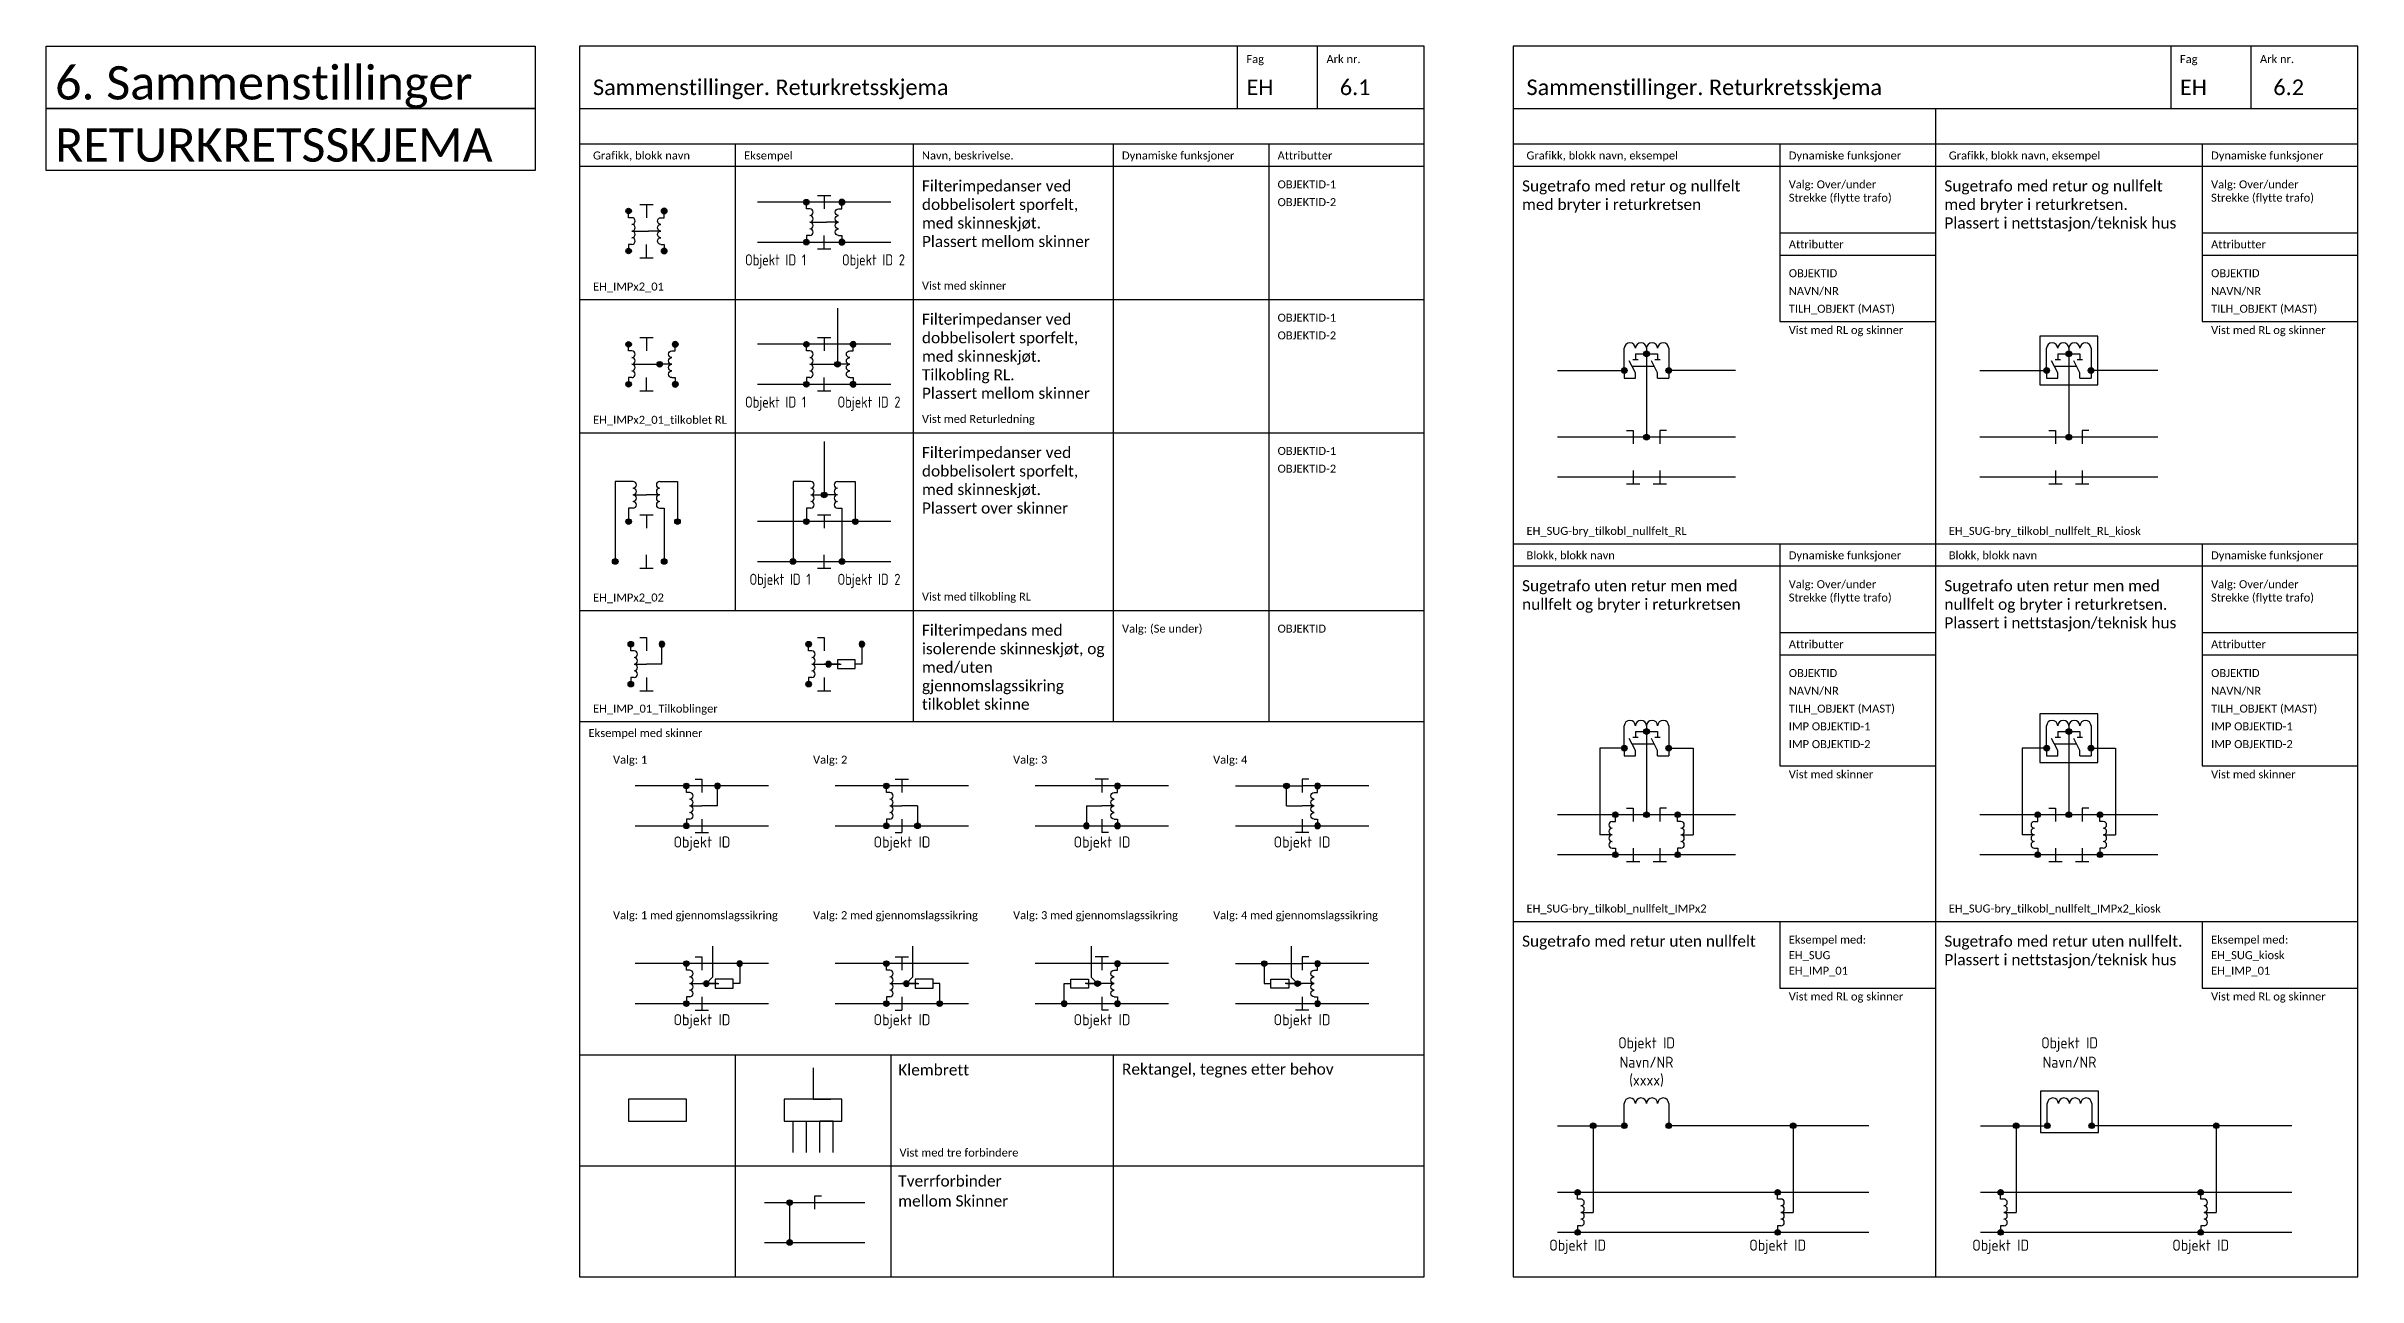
# Model space of a CAD drawing. Header units: millimetres. Extents: x -120 to 1240, y -2156 to 277.
# Drawn here: x -120 to 400, y -1535 to -1258 of the extents above; entities that cross this region are included whole.
import ezdxf
from ezdxf.enums import TextEntityAlignment as Align

# ---------------------------------------------------------------- set-up
doc = ezdxf.new("R2010")
doc.units = ezdxf.units.MM
doc.layers.add('JBTEH_ATT_OBJEKTID', color=2, linetype='Continuous', lineweight=25)
for name, color, linetype in [('JBTEH_ATT_Tekst', 2, 'Continuous'), ('JBTEH_Komponenter', 4, 'Continuous'), ('JBTEH_LED_Returledning', 4, 'RETURLEDNING'), ('JBTEH_Skinne_isolert_signal', 5, 'Continuous'), ('JBTEH_Skinne_jordet_retur', 4, 'Continuous'), ('RAMME', 5, 'Continuous'), ('RAMME SYMBOLER', 4, 'Continuous'), ('RAMME TEKST', 7, 'Continuous')]:
    doc.layers.add(name, color=color, linetype=linetype)
doc.styles.add('Calibri', font='calibri.ttf')
doc.styles.add('ISO25', font='isocp.shx', dxfattribs={"width": 0.9, "height": 2.5})
doc.linetypes.add('RETURLEDNING', pattern='A,3.2,[133,ltypeshp,S=0.5,R=0,X=0,Y=0],-1,3.2', length=7.4)

# ---------------------------------------------------------------- blocks, each defined once
blk = doc.blocks.new('EH_Koblingspunkt')
h = blk.add_hatch(color=256)
h.dxf.hatch_style = 1
edge = h.paths.add_edge_path()
edge.add_arc((0, 0), 0.625, 0, 360)
blk.add_circle((0, 0), 0.625)
blk = doc.blocks.new('EH_IMP_01')
for p, q in [((0, 7.5), (0, 9)), ((0.75, 7.5), (0, 7.5)), ((0.75, 1.5), (0, 1.5)), ((0, 1.5), (0, 0)), ((0.75, 4.5), (3.5, 4.5))]:
    blk.add_line(p, q)
at = {"linetype": 'ByBlock'}
blk.add_lwpolyline([(0, 0.75), (0, 0)], dxfattribs=at)
for centre in [(0.75, 6.75), (0.75, 5.25), (0.75, 3.75), (0.75, 2.25)]:
    blk.add_arc(centre, 0.75, 270, 90)
for p in [(0, 9), (0, 0)]:
    blk.add_blockref('EH_Koblingspunkt', p)
at = {"layer": 'JBTEH_ATT_OBJEKTID', "style": 'ISO25', "flags": 4}
blk.add_attdef('OBJEKTID', text='', height=2.5, dxfattribs=at).set_placement((0, -3.25), align=Align.MIDDLE)
blk = doc.blocks.new('*U79')
for p, q in [((-5, 0), (-5, 5)), ((5, 5), (5, 0))]:
    blk.add_line(p, q)
for centre in [(-3.75, 5), (-1.25, 5), (1.25, 5), (3.75, 5)]:
    blk.add_arc(centre, 1.25, 0, 180)
at = {"layer": 'JBTEH_ATT_OBJEKTID', "style": 'ISO25', "flags": 4}
blk.add_attdef('OBJEKTID', text='', height=2.5, dxfattribs=at).set_placement((0, 18.3), align=Align.MIDDLE)
at = {"layer": 'JBTEH_ATT_Tekst', "style": 'ISO25', "flags": 4}
for tag, p in [('TILH_OBJEKT', (0, 10.3)), ('NAVN/NR', (0, 14.3))]:
    blk.add_attdef(tag, text='', height=2.5, dxfattribs=at).set_placement(p, align=Align.MIDDLE)
blk = doc.blocks.new('*U65')
for p, q in [((-5, 15), (-5, 20)), ((-3.3, 16), (1.7, 16)), ((-3.1, 17.5), (-1.9, 17.5)), ((-2.5, 18.75), (2.5, 18.75)), ((-2.5, 18.75), (-2.5, 17.5)), ((0, 20), (0, 18.75)), ((0, 18.75), (0, 0)), ((1.9, 17.5), (3.1, 17.5)), ((2.5, 18.75), (2.5, 17.5)), ((5, 20), (5, 15)), ((-5, 15), (-5, 13.25)), ((-5, 13.25), (-2.5, 13.25)), ((-2.5, 13.25), (-2.5, 14.5)), ((2.5, 13.25), (2.5, 14.5)), ((2.5, 13.25), (5, 13.25)), ((5, 15), (5, 13.25)), ((-7, -1.5), (-7, 0)), ((-4.5, 1.5), (-3, 1.5)), ((-3, 1.5), (-3, -1.5)), ((3, 0), (-3, 0)), ((4.5, 1.5), (3, 1.5)), ((3, 1.5), (3, -1.5)), ((7, -1.5), (7, 0)), ((-7.75, -4.5), (-10.5, -4.5)), ((-7.75, -1.5), (-7, -1.5)), ((7.75, -1.5), (7, -1.5)), ((7.75, -4.5), (10.5, -4.5)), ((-7.75, -7.5), (-7, -7.5)), ((-7, -7.5), (-7, -9)), ((-3, -7.5), (-3, -10.5)), ((3, -7.5), (3, -10.5)), ((7.75, -7.5), (7, -7.5)), ((7, -7.5), (7, -9)), ((-4.5, -10.5), (-1.5, -10.5)), ((1.5, -10.5), (4.5, -10.5))]:
    blk.add_line(p, q)
at = {"color": 5}
for p, q in [((-2.5, 14.5), (-3.91, 17.15)), ((2.5, 14.5), (1.09, 17.15))]:
    blk.add_line(p, q, dxfattribs=at)
blk.add_lwpolyline([(-6.5, 11.75), (6.5, 11.75), (6.5, 22.75), (-6.5, 22.75)], close=True)
for centre, radius, start, end in [((-3.75, 20), 1.25, 0, 180), ((-1.25, 20), 1.25, 0, 180), ((1.25, 20), 1.25, 0, 180), ((3.75, 20), 1.25, 0, 180), ((-7.75, -2.25), 0.75, 90, 270), ((-7.75, -3.75), 0.75, 90, 270), ((-7.75, -5.25), 0.75, 90, 270), ((7.75, -2.25), 0.75, 270, 90), ((7.75, -3.75), 0.75, 270, 90), ((7.75, -5.25), 0.75, 270, 90), ((-7.75, -6.75), 0.75, 90, 270), ((7.75, -6.75), 0.75, 270, 90)]:
    blk.add_arc(centre, radius, start, end)
at = {"layer": 'JBTEH_LED_Returledning', "flags": 128}
for points in [[(-5, 15), (-10.5, 15), (-10.5, -4.5)], [(5, 15), (10.5, 15), (10.5, -4.5)]]:
    blk.add_lwpolyline(points, dxfattribs=at)
for p in [(-5, 15), (0, 18.75), (5, 15), (-7, 0), (0, 0), (7, 0), (-7, -9), (7, -9)]:
    blk.add_blockref('EH_Koblingspunkt', p)
at = {"layer": 'JBTEH_ATT_OBJEKTID', "style": 'ISO25', "flags": 4}
blk.add_attdef('OBJEKTID', text='', height=2.5, dxfattribs=at).set_placement((0, 33.3), align=Align.MIDDLE)
at = {"layer": 'JBTEH_ATT_OBJEKTID', "style": 'ISO25'}
blk.add_attdef('OBJEKTID-1', text='', height=2.5, dxfattribs=at).set_placement((-7, -14.25), align=Align.MIDDLE_RIGHT)
blk.add_attdef('OBJEKTID-2', text='', height=2.5, dxfattribs=at).set_placement((7, -14.25), align=Align.MIDDLE_LEFT)
at = {"layer": 'JBTEH_ATT_Tekst', "style": 'ISO25', "flags": 4}
for tag, p in [('TILH_OBJEKT', (0, 25.3)), ('NAVN/NR', (0, 29.3))]:
    blk.add_attdef(tag, text='', height=2.5, dxfattribs=at).set_placement(p, align=Align.MIDDLE)
blk = doc.blocks.new('*U82')
for p, q in [((-5, 15), (-5, 20)), ((-3.3, 16), (1.7, 16)), ((-3.1, 17.5), (-1.9, 17.5)), ((-2.5, 18.75), (2.5, 18.75)), ((-2.5, 18.75), (-2.5, 17.5)), ((0, 20), (0, 18.75)), ((0, 18.75), (0, 0)), ((1.9, 17.5), (3.1, 17.5)), ((2.5, 18.75), (2.5, 17.5)), ((5, 20), (5, 15)), ((-5, 15), (-5, 13.25)), ((-5, 13.25), (-2.5, 13.25)), ((-2.5, 13.25), (-2.5, 14.5)), ((2.5, 13.25), (2.5, 14.5)), ((2.5, 13.25), (5, 13.25)), ((5, 15), (5, 13.25)), ((-7, -1.5), (-7, 0)), ((-4.5, 1.5), (-3, 1.5)), ((-3, 1.5), (-3, -1.5)), ((3, 0), (-3, 0)), ((4.5, 1.5), (3, 1.5)), ((3, 1.5), (3, -1.5)), ((7, -1.5), (7, 0)), ((-7.75, -4.5), (-10.5, -4.5)), ((-7.75, -1.5), (-7, -1.5)), ((7.75, -1.5), (7, -1.5)), ((7.75, -4.5), (10.5, -4.5)), ((-7.75, -7.5), (-7, -7.5)), ((-7, -7.5), (-7, -9)), ((-3, -7.5), (-3, -10.5)), ((3, -7.5), (3, -10.5)), ((7.75, -7.5), (7, -7.5)), ((7, -7.5), (7, -9)), ((-4.5, -10.5), (-1.5, -10.5)), ((1.5, -10.5), (4.5, -10.5))]:
    blk.add_line(p, q)
at = {"color": 5}
for p, q in [((-2.5, 14.5), (-3.91, 17.15)), ((2.5, 14.5), (1.09, 17.15))]:
    blk.add_line(p, q, dxfattribs=at)
for centre, radius, start, end in [((-3.75, 20), 1.25, 0, 180), ((-1.25, 20), 1.25, 0, 180), ((1.25, 20), 1.25, 0, 180), ((3.75, 20), 1.25, 0, 180), ((-7.75, -2.25), 0.75, 90, 270), ((-7.75, -3.75), 0.75, 90, 270), ((-7.75, -5.25), 0.75, 90, 270), ((7.75, -2.25), 0.75, 270, 90), ((7.75, -3.75), 0.75, 270, 90), ((7.75, -5.25), 0.75, 270, 90), ((-7.75, -6.75), 0.75, 90, 270), ((7.75, -6.75), 0.75, 270, 90)]:
    blk.add_arc(centre, radius, start, end)
at = {"layer": 'JBTEH_LED_Returledning', "flags": 128}
for points in [[(-5, 15), (-10.5, 15), (-10.5, -4.5)], [(5, 15), (10.5, 15), (10.5, -4.5)]]:
    blk.add_lwpolyline(points, dxfattribs=at)
for p in [(-5, 15), (0, 18.75), (5, 15), (-7, 0), (0, 0), (7, 0), (-7, -9), (7, -9)]:
    blk.add_blockref('EH_Koblingspunkt', p)
at = {"layer": 'JBTEH_ATT_OBJEKTID', "style": 'ISO25', "flags": 4}
blk.add_attdef('OBJEKTID', text='', height=2.5, dxfattribs=at).set_placement((0, 33.3), align=Align.MIDDLE)
at = {"layer": 'JBTEH_ATT_OBJEKTID', "style": 'ISO25'}
blk.add_attdef('OBJEKTID-1', text='', height=2.5, dxfattribs=at).set_placement((-7, -14.25), align=Align.MIDDLE_RIGHT)
blk.add_attdef('OBJEKTID-2', text='', height=2.5, dxfattribs=at).set_placement((7, -14.25), align=Align.MIDDLE_LEFT)
at = {"layer": 'JBTEH_ATT_Tekst', "style": 'ISO25', "flags": 4}
for tag, p in [('TILH_OBJEKT', (0, 25.3)), ('NAVN/NR', (0, 29.3))]:
    blk.add_attdef(tag, text='', height=2.5, dxfattribs=at).set_placement(p, align=Align.MIDDLE)
blk = doc.blocks.new('*U103')
for p, q in [((-5, 15), (-5, 20)), ((-2.5, 14.5), (-3.91, 17.15)), ((-3.3, 16), (1.7, 16)), ((-3.1, 17.5), (-1.9, 17.5)), ((-2.5, 18.75), (2.5, 18.75)), ((-2.5, 18.75), (-2.5, 17.5)), ((0, 20), (0, 18.75)), ((0, 18.75), (0, 0)), ((2.5, 14.5), (1.09, 17.15)), ((1.9, 17.5), (3.1, 17.5)), ((2.5, 18.75), (2.5, 17.5)), ((5, 20), (5, 15)), ((-5, 15), (-5, 13.25)), ((-5, 13.25), (-2.5, 13.25)), ((-2.5, 13.25), (-2.5, 14.5)), ((2.5, 13.25), (2.5, 14.5)), ((2.5, 13.25), (5, 13.25)), ((5, 15), (5, 13.25)), ((-4.5, 1.5), (-3, 1.5)), ((-3, 1.5), (-3, -1.5)), ((3, 0), (-3, 0)), ((4.5, 1.5), (3, 1.5)), ((3, 1.5), (3, -1.5)), ((-3, -7.5), (-3, -10.5)), ((3, -7.5), (3, -10.5)), ((-4.5, -10.5), (-1.5, -10.5)), ((1.5, -10.5), (4.5, -10.5))]:
    blk.add_line(p, q)
blk.add_lwpolyline([(-6.5, 11.75), (6.5, 11.75), (6.5, 22.75), (-6.5, 22.75)], close=True)
for centre in [(-3.75, 20), (-1.25, 20), (1.25, 20), (3.75, 20)]:
    blk.add_arc(centre, 1.25, 0, 180)
for p in [(-5, 15), (0, 18.75), (5, 15), (0, 0)]:
    blk.add_blockref('EH_Koblingspunkt', p)
at = {"layer": 'JBTEH_ATT_OBJEKTID', "style": 'ISO25', "flags": 4}
blk.add_attdef('OBJEKTID', text='', height=2.5, dxfattribs=at).set_placement((0, 33.3), align=Align.MIDDLE)
at = {"layer": 'JBTEH_ATT_Tekst', "style": 'ISO25', "flags": 4}
for tag, p in [('TILH_OBJEKT', (0, 25.3)), ('NAVN/NR', (0, 29.3))]:
    blk.add_attdef(tag, text='', height=2.5, dxfattribs=at).set_placement(p, align=Align.MIDDLE)
blk = doc.blocks.new('*U102')
for p, q in [((-5, 15), (-5, 20)), ((-2.5, 14.5), (-3.91, 17.15)), ((-3.3, 16), (1.7, 16)), ((-3.1, 17.5), (-1.9, 17.5)), ((-2.5, 18.75), (2.5, 18.75)), ((-2.5, 18.75), (-2.5, 17.5)), ((0, 20), (0, 18.75)), ((0, 18.75), (0, 0)), ((2.5, 14.5), (1.09, 17.15)), ((1.9, 17.5), (3.1, 17.5)), ((2.5, 18.75), (2.5, 17.5)), ((5, 20), (5, 15)), ((-5, 15), (-5, 13.25)), ((-5, 13.25), (-2.5, 13.25)), ((-2.5, 13.25), (-2.5, 14.5)), ((2.5, 13.25), (2.5, 14.5)), ((2.5, 13.25), (5, 13.25)), ((5, 15), (5, 13.25)), ((-4.5, 1.5), (-3, 1.5)), ((-3, 1.5), (-3, -1.5)), ((3, 0), (-3, 0)), ((4.5, 1.5), (3, 1.5)), ((3, 1.5), (3, -1.5)), ((-3, -7.5), (-3, -10.5)), ((3, -7.5), (3, -10.5)), ((-4.5, -10.5), (-1.5, -10.5)), ((1.5, -10.5), (4.5, -10.5))]:
    blk.add_line(p, q)
for centre in [(-3.75, 20), (-1.25, 20), (1.25, 20), (3.75, 20)]:
    blk.add_arc(centre, 1.25, 0, 180)
for p in [(-5, 15), (0, 18.75), (5, 15), (0, 0)]:
    blk.add_blockref('EH_Koblingspunkt', p)
at = {"layer": 'JBTEH_ATT_OBJEKTID', "style": 'ISO25', "flags": 4}
blk.add_attdef('OBJEKTID', text='', height=2.5, dxfattribs=at).set_placement((0, 33.3), align=Align.MIDDLE)
at = {"layer": 'JBTEH_ATT_Tekst', "style": 'ISO25', "flags": 4}
for tag, p in [('TILH_OBJEKT', (0, 25.3)), ('NAVN/NR', (0, 29.3))]:
    blk.add_attdef(tag, text='', height=2.5, dxfattribs=at).set_placement(p, align=Align.MIDDLE)
blk = doc.blocks.new('EH_IMPx2_02')
for p, q in [((-3, 18), (-7, 18)), ((-7, 18), (-7, 0)), ((3, 18), (7, 18)), ((7, 18), (7, 9)), ((-3, 12), (-4, 12)), ((-4, 12), (-4, 9)), ((-3, 15), (0, 15)), ((-1.5, 10.5), (1.5, 10.5)), ((3, 15), (0, 15)), ((0, 10.5), (0, 7.5)), ((3, 12), (4, 12)), ((4, 12), (4, 0)), ((-7, 9), (-7, 0)), ((0, -1.5), (0, 1.5)), ((-1.5, -1.5), (1.5, -1.5))]:
    blk.add_line(p, q)
for centre, start, end in [((-3, 17.25), 270, 90), ((-3, 15.75), 270, 90), ((3, 17.25), 90, 270), ((3, 15.75), 90, 270), ((-3, 14.25), 270, 90), ((-3, 12.75), 270, 90), ((3, 14.25), 90, 270), ((3, 12.75), 90, 270)]:
    blk.add_arc(centre, 0.75, start, end)
for p in [(-4, 9), (-4, 9), (7, 9), (-7, 0), (-7, 0), (4, 0)]:
    blk.add_blockref('EH_Koblingspunkt', p)
at = {"layer": 'JBTEH_ATT_OBJEKTID', "style": 'ISO25'}
blk.add_attdef('OBJEKTID-1', text='', height=2.5, dxfattribs=at).set_placement((-3, -5.25), align=Align.RIGHT)
blk.add_attdef('OBJEKTID-2', (3, -5.25), '', height=2.5, dxfattribs=at)
blk = doc.blocks.new('EH_IMPx2_01')
for p, q in [((-1.5, 10.5), (1.5, 10.5)), ((0, 10.5), (0, 7.5)), ((-0.5, 4.5), (0.5, 4.5)), ((0, -1.5), (0, 1.5)), ((-1.5, -1.5), (1.5, -1.5))]:
    blk.add_line(p, q)
for name, p in [('EH_IMP_01', (-4, 0)), ('EH_Koblingspunkt', (-4, 9)), ('EH_Koblingspunkt', (4, 9)), ('EH_Koblingspunkt', (-4, 0)), ('EH_Koblingspunkt', (4, 0))]:
    blk.add_blockref(name, p)
at = {"xscale": -1}
blk.add_blockref('EH_IMP_01', (4, 0), dxfattribs=at)
at = {"layer": 'JBTEH_ATT_OBJEKTID', "style": 'ISO25'}
blk.add_attdef('OBJEKTID-1', text='', height=2.5, dxfattribs=at).set_placement((-4, -5.25), align=Align.RIGHT)
blk.add_attdef('OBJEKTID-2', (4, -5.25), '', height=2.5, dxfattribs=at)
blk = doc.blocks.new('EH_IMPx2_01_tilkoblet RL')
for p, q in [((-1.5, 10.5), (1.5, 10.5)), ((0, 10.5), (0, 7.5)), ((-0.5, 4.5), (3, 4.5)), ((0, -1.5), (0, 1.5)), ((-1.5, -1.5), (1.5, -1.5))]:
    blk.add_line(p, q)
for name, p in [('EH_IMP_01', (-4, 0)), ('EH_Koblingspunkt', (-4, 9)), ('EH_Koblingspunkt', (6.5, 9)), ('EH_Koblingspunkt', (-4, 0)), ('EH_Koblingspunkt', (3, 4.5)), ('EH_Koblingspunkt', (6.5, 0))]:
    blk.add_blockref(name, p)
at = {"xscale": -1}
blk.add_blockref('EH_IMP_01', (6.5, 0), dxfattribs=at)
at = {"layer": 'JBTEH_ATT_OBJEKTID', "style": 'ISO25'}
blk.add_attdef('OBJEKTID-1', text='', height=2.5, dxfattribs=at).set_placement((-4, -5.25), align=Align.RIGHT)
blk.add_attdef('OBJEKTID-2', (3, -5.25), '', height=2.5, dxfattribs=at)
blk = doc.blocks.new('EH_Gjennomslagssikring')
for p, q in [((-1, 7), (-1, 3)), ((1, 7), (-1, 7)), ((1, 3), (1, 7)), ((-1, 3), (1, 3)), ((0, 3), (0, 3.8)), ((0, 0), (0, 3))]:
    blk.add_line(p, q)
blk.add_solid([(0.8, 3.8), (-0.8, 3.8), (0, 5.4), (0.8, 3.8)])
blk = doc.blocks.new('*U114')
for p, q in [((-1.5, 10.5), (0, 10.5)), ((0, 10.5), (0, 7.5)), ((8.5, 9), (8.5, 4.5)), ((3.5, 4.5), (0, 4.5)), ((0, 1.5), (0, -1.5)), ((8.5, 4.5), (7, 4.5)), ((-1.5, -1.5), (0, -1.5)), ((0, -1.5), (1.5, -1.5))]:
    blk.add_line(p, q)
for name, p in [('EH_IMP_01', (-3.5, 0)), ('EH_Koblingspunkt', (-3.5, 9)), ('EH_Koblingspunkt', (-3.5, 0))]:
    blk.add_blockref(name, p)
at = {"rotation": 270}
blk.add_blockref('EH_Gjennomslagssikring', (0, 4.5), dxfattribs=at)
at = {"xscale": -1, "rotation": 180}
for p in [(8.5, 9), (1, 4.5)]:
    blk.add_blockref('EH_Koblingspunkt', p, dxfattribs=at)
at = {"layer": 'JBTEH_ATT_OBJEKTID', "style": 'ISO25', "flags": 4}
blk.add_attdef('OBJEKTID', text='', height=2.5, dxfattribs=at).set_placement((0, -4), align=Align.MIDDLE)
blk = doc.blocks.new('*U115')
for p, q in [((-1.5, 10.5), (0, 10.5)), ((0, 10.5), (1.5, 10.5)), ((0, 10.5), (0, 7.5)), ((3.5, 4.5), (0, 4.5)), ((0, 1.5), (0, -1.5)), ((8.5, 4.5), (7, 4.5)), ((8.5, 0), (8.5, 4.5)), ((-1.5, -1.5), (0, -1.5))]:
    blk.add_line(p, q)
for name, p in [('EH_IMP_01', (-3.5, 0)), ('EH_Koblingspunkt', (-3.5, 9)), ('EH_Koblingspunkt', (-3.5, 0)), ('EH_Koblingspunkt', (8.5, 0))]:
    blk.add_blockref(name, p)
at = {"rotation": 270}
blk.add_blockref('EH_Gjennomslagssikring', (0, 4.5), dxfattribs=at)
at = {"xscale": -1, "rotation": 180}
blk.add_blockref('EH_Koblingspunkt', (1, 4.5), dxfattribs=at)
at = {"layer": 'JBTEH_ATT_OBJEKTID', "style": 'ISO25', "flags": 4}
blk.add_attdef('OBJEKTID', text='', height=2.5, dxfattribs=at).set_placement((0, -4), align=Align.MIDDLE)
blk = doc.blocks.new('*U117')
for p, q in [((1.5, 10.5), (0, 10.5)), ((0, 10.5), (0, 7.5)), ((-8.5, 9), (-8.5, 4.5)), ((-8.5, 4.5), (-7, 4.5)), ((-3.5, 4.5), (0, 4.5)), ((0, 1.5), (0, -1.5)), ((0, -1.5), (-1.5, -1.5)), ((1.5, -1.5), (0, -1.5))]:
    blk.add_line(p, q)
at = {"rotation": 180.0000000000087}
for p in [(-8.5, 9), (-1, 4.5)]:
    blk.add_blockref('EH_Koblingspunkt', p, dxfattribs=at)
at = {"xscale": -1}
for name, p, rotation in [('EH_Gjennomslagssikring', (0, 4.5), 90.00000000000873), ('EH_IMP_01', (3.5, 0), 8.633094239485217e-12), ('EH_Koblingspunkt', (3.5, 9), 8.633094239485217e-12), ('EH_Koblingspunkt', (3.5, 0), 8.633094239485217e-12)]:
    blk.add_blockref(name, p, dxfattribs=dict(at, rotation=rotation))
at = {"layer": 'JBTEH_ATT_OBJEKTID', "style": 'ISO25', "flags": 4}
blk.add_attdef('OBJEKTID', text='', height=2.5, dxfattribs=at).set_placement((0, -4), align=Align.MIDDLE)
blk = doc.blocks.new('*U116')
for p, q in [((0, 10.5), (-1.5, 10.5)), ((1.5, 10.5), (0, 10.5)), ((0, 10.5), (0, 7.5)), ((-8.5, 0), (-8.5, 4.5)), ((-8.5, 4.5), (-7, 4.5)), ((-3.5, 4.5), (0, 4.5)), ((0, 1.5), (0, -1.5)), ((1.5, -1.5), (0, -1.5))]:
    blk.add_line(p, q)
at = {"xscale": -1}
for name, p, rotation in [('EH_Gjennomslagssikring', (0, 4.5), 90.00000000000873), ('EH_IMP_01', (3.5, 0), 8.633094239485217e-12), ('EH_Koblingspunkt', (3.5, 9), 8.633094239485217e-12), ('EH_Koblingspunkt', (-8.5, 0), 8.633094239485217e-12), ('EH_Koblingspunkt', (3.5, 0), 8.633094239485217e-12)]:
    blk.add_blockref(name, p, dxfattribs=dict(at, rotation=rotation))
at = {"rotation": 180.0000000000087}
blk.add_blockref('EH_Koblingspunkt', (-1, 4.5), dxfattribs=at)
at = {"layer": 'JBTEH_ATT_OBJEKTID', "style": 'ISO25', "flags": 4}
blk.add_attdef('OBJEKTID', text='', height=2.5, dxfattribs=at).set_placement((0, -4), align=Align.MIDDLE)
blk = doc.blocks.new('*U113')
for p, q in [((-1.5, 10.5), (0, 10.5)), ((0, 10.5), (0, 7.5)), ((3.5, 4.5), (3.5, 9)), ((3.5, 4.5), (0, 4.5)), ((0, 1.5), (0, -1.5)), ((-1.5, -1.5), (0, -1.5)), ((0, -1.5), (1.5, -1.5))]:
    blk.add_line(p, q)
for name, p in [('EH_IMP_01', (-3.5, 0)), ('EH_Koblingspunkt', (-3.5, 9)), ('EH_Koblingspunkt', (-3.5, 0))]:
    blk.add_blockref(name, p)
at = {"xscale": -1, "rotation": 180}
blk.add_blockref('EH_Koblingspunkt', (3.5, 9), dxfattribs=at)
at = {"layer": 'JBTEH_ATT_OBJEKTID', "style": 'ISO25', "flags": 4}
blk.add_attdef('OBJEKTID', text='', height=2.5, dxfattribs=at).set_placement((0, -4), align=Align.MIDDLE)
blk = doc.blocks.new('*U118')
for p, q in [((-1.5, 10.5), (0, 10.5)), ((0, 10.5), (1.5, 10.5)), ((0, 10.5), (0, 7.5)), ((3.5, 4.5), (0, 4.5)), ((0, 1.5), (0, -1.5)), ((3.5, 4.5), (3.5, 0)), ((-1.5, -1.5), (0, -1.5))]:
    blk.add_line(p, q)
for name, p in [('EH_IMP_01', (-3.5, 0)), ('EH_Koblingspunkt', (-3.5, 9)), ('EH_Koblingspunkt', (-3.5, 0)), ('EH_Koblingspunkt', (3.5, 0))]:
    blk.add_blockref(name, p)
at = {"layer": 'JBTEH_ATT_OBJEKTID', "style": 'ISO25', "flags": 4}
blk.add_attdef('OBJEKTID', text='', height=2.5, dxfattribs=at).set_placement((0, -4), align=Align.MIDDLE)
blk = doc.blocks.new('*U120')
for p, q in [((1.5, 10.5), (0, 10.5)), ((0, 10.5), (0, 7.5)), ((-3.5, 4.5), (-3.5, 9)), ((-3.5, 4.5), (0, 4.5)), ((0, 1.5), (0, -1.5)), ((0, -1.5), (-1.5, -1.5)), ((1.5, -1.5), (0, -1.5))]:
    blk.add_line(p, q)
at = {"rotation": 180.0000000000087}
blk.add_blockref('EH_Koblingspunkt', (-3.5, 9), dxfattribs=at)
at = {"xscale": -1, "rotation": 8.633094239485217e-12}
for name, p in [('EH_IMP_01', (3.5, 0)), ('EH_Koblingspunkt', (3.5, 9)), ('EH_Koblingspunkt', (3.5, 0))]:
    blk.add_blockref(name, p, dxfattribs=at)
at = {"layer": 'JBTEH_ATT_OBJEKTID', "style": 'ISO25', "flags": 4}
blk.add_attdef('OBJEKTID', text='', height=2.5, dxfattribs=at).set_placement((0, -4), align=Align.MIDDLE)
blk = doc.blocks.new('*U119')
for p, q in [((0, 10.5), (-1.5, 10.5)), ((1.5, 10.5), (0, 10.5)), ((0, 10.5), (0, 7.5)), ((-3.5, 4.5), (-3.5, 0)), ((-3.5, 4.5), (0, 4.5)), ((0, 1.5), (0, -1.5)), ((1.5, -1.5), (0, -1.5))]:
    blk.add_line(p, q)
at = {"xscale": -1, "rotation": 8.633094239485217e-12}
for name, p in [('EH_IMP_01', (3.5, 0)), ('EH_Koblingspunkt', (3.5, 9)), ('EH_Koblingspunkt', (-3.5, 0)), ('EH_Koblingspunkt', (3.5, 0))]:
    blk.add_blockref(name, p, dxfattribs=at)
at = {"layer": 'JBTEH_ATT_OBJEKTID', "style": 'ISO25', "flags": 4}
blk.add_attdef('OBJEKTID', text='', height=2.5, dxfattribs=at).set_placement((0, -4), align=Align.MIDDLE)
blk = doc.blocks.new('EH_Skinneskjot_enkel')
for p, q in [((0, -1.5), (0, 1.5)), ((0, 1.5), (1.5, 1.5))]:
    blk.add_line(p, q)

msp = doc.modelspace()

# ---------------------------------------------------------------- linework, layer by layer
at = {"layer": 'JBTEH_Komponenter', "ltscale": 5}
msp.add_line((46, -1499), (46, -1500), dxfattribs=at)
at = {"layer": 'JBTEH_Komponenter'}
for points in [[(24, -1495), (11, -1495), (11, -1500), (24, -1500)], [(59, -1495), (46, -1495), (46, -1500), (59, -1500)], [(328.66, -1502.5), (341.66, -1502.5), (341.66, -1493.25), (328.66, -1493.25)]]:
    msp.add_lwpolyline(points, close=True, dxfattribs=at)
at = {"layer": 'JBTEH_LED_Returledning'}
for p, q in [((58, -1317), (58, -1329.6)), ((220, -1331), (235, -1331)), ((260, -1331), (245, -1331)), ((315, -1331), (330, -1331)), ((355, -1331), (340, -1331)), ((55, -1347), (55, -1359)), ((220, -1501), (235, -1501)), ((228, -1501), (228, -1520.5)), ((290, -1501), (245, -1501)), ((273, -1501), (273, -1520.5)), ((315.16, -1501), (330.16, -1501)), ((323.16, -1501), (323.16, -1520.5)), ((385.16, -1501), (340.16, -1501)), ((368.16, -1501), (368.16, -1520.5))]:
    msp.add_line(p, q, dxfattribs=at)
at = {"layer": 'JBTEH_LED_Returledning', "flags": 128}
for points in [[(29.91, -1460.55), (29.91, -1467.59), (28.5, -1469)], [(74.91, -1460.55), (74.91, -1467.59), (73.5, -1469)], [(115.09, -1460.55), (115.09, -1467.59), (116.5, -1469)], [(160.09, -1460.55), (160.09, -1467.59), (161.5, -1469)], [(52.5, -1488), (52.5, -1495), (56.5, -1495)], [(48, -1507), (48, -1500), (51, -1500)], [(51, -1507), (51, -1500), (54, -1500)], [(54, -1507), (54, -1500), (57, -1500)], [(57, -1507), (57, -1500), (54, -1500)]]:
    msp.add_lwpolyline(points, dxfattribs=at)
at = {"layer": 'JBTEH_Skinne_isolert_signal'}
for p, q in [((237, -1346), (220, -1346)), ((260, -1346), (243, -1346)), ((332, -1346), (315, -1346)), ((355, -1346), (338, -1346)), ((260, -1355), (220, -1355)), ((355, -1355), (315, -1355)), ((237, -1431), (220, -1431)), ((260, -1431), (243, -1431)), ((332, -1431), (315, -1431)), ((355, -1431), (338, -1431)), ((260, -1440), (220, -1440)), ((355, -1440), (315, -1440)), ((52.87, -1518.29), (64.12, -1518.29)), ((290, -1516), (220, -1516)), ((385.16, -1516), (315.16, -1516)), ((290, -1525), (220, -1525)), ((385.16, -1525), (315.16, -1525))]:
    msp.add_line(p, q, dxfattribs=at)
for points in [[(70, -1293.1), (40, -1293.1)], [(40, -1302.1), (70, -1302.1)], [(70, -1325.1), (40, -1325.1)], [(40, -1334.1), (70, -1334.1)], [(70, -1365), (40, -1365)], [(40, -1374), (70, -1374)], [(27.5, -1424.5), (12.5, -1424.5)], [(87.5, -1424.5), (57.5, -1424.5)], [(132.5, -1424.5), (102.5, -1424.5)], [(177.5, -1424.5), (162.5, -1424.5)], [(12.5, -1433.5), (42.5, -1433.5)], [(57.5, -1433.5), (72.5, -1433.5)], [(117.5, -1433.5), (132.5, -1433.5)], [(147.5, -1433.5), (177.5, -1433.5)], [(27.5, -1464.5), (12.5, -1464.5)], [(87.5, -1464.5), (57.5, -1464.5)], [(132.5, -1464.5), (102.5, -1464.5)], [(177.5, -1464.5), (162.5, -1464.5)], [(12.5, -1473.5), (42.5, -1473.5)], [(57.5, -1473.5), (72.5, -1473.5)], [(117.5, -1473.5), (132.5, -1473.5)], [(147.5, -1473.5), (177.5, -1473.5)]]:
    msp.add_lwpolyline(points, dxfattribs=at)
at = {"layer": 'JBTEH_Skinne_jordet_retur'}
for p, q in [((41.6, -1518.29), (52.87, -1518.29)), ((47.23, -1518.29), (47.23, -1527.29)), ((41.6, -1527.29), (64.12, -1527.29))]:
    msp.add_line(p, q, dxfattribs=at)
for points in [[(42.5, -1424.5), (27.5, -1424.5)], [(147.5, -1424.5), (162.5, -1424.5)], [(72.5, -1433.5), (87.5, -1433.5)], [(102.5, -1433.5), (117.5, -1433.5)], [(42.5, -1464.5), (27.5, -1464.5)], [(147.5, -1464.5), (162.5, -1464.5)], [(72.5, -1473.5), (87.5, -1473.5)], [(102.5, -1473.5), (117.5, -1473.5)]]:
    msp.add_lwpolyline(points, dxfattribs=at)
at = {"layer": 'RAMME'}
for points in [[(-120, -1258), (-10, -1258), (-10, -1272), (-120, -1272)], [(190, -1258), (0, -1258), (0, -1535), (190, -1535)], [(400, -1258), (210, -1258), (210, -1535), (400, -1535)], [(-120, -1272), (-10, -1272), (-10, -1286), (-120, -1286)]]:
    msp.add_lwpolyline(points, close=True, dxfattribs=at)
for points in [[(0, -1272), (190, -1272)], [(210, -1272), (400, -1272)]]:
    msp.add_lwpolyline(points, dxfattribs=at)
at = {"layer": 'RAMME SYMBOLER'}
for p, q in [((148, -1272), (148, -1258)), ((166, -1272), (166, -1258)), ((358, -1272), (358, -1258)), ((376, -1272), (376, -1258)), ((305, -1272), (305, -1535)), ((0, -1280), (190, -1280)), ((35, -1280), (35, -1385)), ((75, -1280), (75, -1410)), ((120, -1280), (120, -1410)), ((155, -1280), (155, -1410)), ((210, -1280), (400, -1280)), ((270, -1280), (270, -1320)), ((365, -1280), (365, -1320)), ((0, -1285), (190, -1285)), ((210, -1285), (400, -1285)), ((270, -1300), (305, -1300)), ((270, -1305), (305, -1305)), ((365, -1300), (400, -1300)), ((365, -1305), (400, -1305)), ((0, -1315), (35, -1315)), ((0, -1315), (190, -1315)), ((270, -1320), (305, -1320)), ((365, -1320), (400, -1320)), ((0, -1345), (190, -1345)), ((210, -1370), (400, -1370)), ((270, -1370), (270, -1420)), ((365, -1370), (365, -1420)), ((210, -1375), (400, -1375)), ((0, -1385), (190, -1385)), ((75, -1390), (75, -1410)), ((270, -1390), (305, -1390)), ((365, -1390), (400, -1390)), ((270, -1395), (305, -1395)), ((365, -1395), (400, -1395)), ((0, -1410), (190, -1410)), ((270, -1420), (305, -1420)), ((365, -1420), (400, -1420)), ((210, -1455), (400, -1455)), ((270, -1455), (270, -1470)), ((365, -1455), (365, -1470)), ((270, -1470), (305, -1470)), ((365, -1470), (400, -1470)), ((0, -1485), (190, -1485)), ((35, -1485), (35, -1535)), ((70, -1485), (70, -1535)), ((120, -1485), (120, -1535)), ((0, -1510), (190, -1510))]:
    msp.add_line(p, q, dxfattribs=at)

# ---------------------------------------------------------------- block references
at = {"layer": 'JBTEH_Komponenter'}
for name, p in [('EH_IMPx2_01', (15, -1304.1)), ('EH_IMPx2_01_tilkoblet RL', (15, -1334.1)), ('*U102', (240, -1346)), ('*U103', (335, -1346)), ('EH_IMPx2_02', (15, -1374)), ('EH_Koblingspunkt', (55, -1359)), ('*U113', (15, -1401.6)), ('*U114', (55, -1401.6)), ('*U65', (335, -1431)), ('*U82', (240, -1431)), ('EH_Koblingspunkt', (228, -1501)), ('EH_Koblingspunkt', (235, -1501)), ('EH_Koblingspunkt', (245, -1501)), ('EH_Koblingspunkt', (273, -1501)), ('EH_Koblingspunkt', (323.16, -1501)), ('EH_Koblingspunkt', (330.16, -1501)), ('EH_Koblingspunkt', (340.16, -1501)), ('EH_Koblingspunkt', (368.16, -1501)), ('EH_Koblingspunkt', (47.23, -1518.29)), ('EH_Skinneskjot_enkel', (52.87, -1518.29)), ('EH_Koblingspunkt', (224.5, -1516)), ('EH_Koblingspunkt', (269.5, -1516)), ('EH_Koblingspunkt', (319.66, -1516)), ('EH_Koblingspunkt', (364.66, -1516)), ('EH_Koblingspunkt', (47.23, -1527.29)), ('EH_Koblingspunkt', (224.5, -1525)), ('EH_Koblingspunkt', (269.5, -1525)), ('EH_Koblingspunkt', (319.66, -1525)), ('EH_Koblingspunkt', (364.66, -1525))]:
    msp.add_blockref(name, p, dxfattribs=at)
ref = msp.add_blockref('EH_IMPx2_01', (55, -1302.1), dxfattribs=at)
ref.add_attrib('OBJEKTID-1', 'Objekt ID 1', dxfattribs={"layer": 'JBTEH_ATT_OBJEKTID', "height": 2.5, "style": 'ISO25', "width": 0.9}).set_placement((51, -1307.35), align=Align.RIGHT)
ref.add_attrib('OBJEKTID-2', 'Objekt ID 2', (59, -1307.35), dxfattribs={"layer": 'JBTEH_ATT_OBJEKTID', "height": 2.5, "style": 'ISO25', "width": 0.9})
ref = msp.add_blockref('EH_IMPx2_01_tilkoblet RL', (55, -1334.1), dxfattribs=at)
ref.add_attrib('OBJEKTID-1', 'Objekt ID 1', dxfattribs={"layer": 'JBTEH_ATT_OBJEKTID', "height": 2.5, "style": 'ISO25', "width": 0.9}).set_placement((51, -1339.35), align=Align.RIGHT)
ref.add_attrib('OBJEKTID-2', 'Objekt ID 2', (58, -1339.35), dxfattribs={"layer": 'JBTEH_ATT_OBJEKTID', "height": 2.5, "style": 'ISO25', "width": 0.9})
ref = msp.add_blockref('EH_IMPx2_02', (55, -1374), dxfattribs=at)
ref.add_attrib('OBJEKTID-1', 'Objekt ID 1', dxfattribs={"layer": 'JBTEH_ATT_OBJEKTID', "height": 2.5, "style": 'ISO25', "width": 0.9}).set_placement((52, -1379.25), align=Align.RIGHT)
ref.add_attrib('OBJEKTID-2', 'Objekt ID 2', (58, -1379.25), dxfattribs={"layer": 'JBTEH_ATT_OBJEKTID', "height": 2.5, "style": 'ISO25', "width": 0.9})
ref = msp.add_blockref('*U113', (27.5, -1433.5), dxfattribs=at)
ref.add_attrib('OBJEKTID', 'Objekt ID', dxfattribs={"layer": 'JBTEH_ATT_OBJEKTID', "height": 2.5, "style": 'ISO25'}).set_placement((27.5, -1437.5), align=Align.MIDDLE)
ref = msp.add_blockref('*U118', (72.5, -1433.5), dxfattribs=at)
ref.add_attrib('OBJEKTID', 'Objekt ID', dxfattribs={"layer": 'JBTEH_ATT_OBJEKTID', "height": 2.5, "style": 'ISO25'}).set_placement((72.5, -1437.5), align=Align.MIDDLE)
ref = msp.add_blockref('*U119', (117.5, -1433.5), dxfattribs=at)
ref.add_attrib('OBJEKTID', 'Objekt ID', dxfattribs={"layer": 'JBTEH_ATT_OBJEKTID', "height": 2.5, "style": 'ISO25'}).set_placement((117.5, -1437.5), align=Align.MIDDLE)
ref = msp.add_blockref('*U120', (162.5, -1433.5), dxfattribs=at)
ref.add_attrib('OBJEKTID', 'Objekt ID', dxfattribs={"layer": 'JBTEH_ATT_OBJEKTID', "height": 2.5, "style": 'ISO25'}).set_placement((162.5, -1437.5), align=Align.MIDDLE)
ref = msp.add_blockref('*U114', (27.5, -1473.5), dxfattribs=at)
ref.add_attrib('OBJEKTID', 'Objekt ID', dxfattribs={"layer": 'JBTEH_ATT_OBJEKTID', "height": 2.5, "style": 'ISO25'}).set_placement((27.5, -1477.5), align=Align.MIDDLE)
ref = msp.add_blockref('*U115', (72.5, -1473.5), dxfattribs=at)
ref.add_attrib('OBJEKTID', 'Objekt ID', dxfattribs={"layer": 'JBTEH_ATT_OBJEKTID', "height": 2.5, "style": 'ISO25'}).set_placement((72.5, -1477.5), align=Align.MIDDLE)
ref = msp.add_blockref('*U116', (117.5, -1473.5), dxfattribs=at)
ref.add_attrib('OBJEKTID', 'Objekt ID', dxfattribs={"layer": 'JBTEH_ATT_OBJEKTID', "height": 2.5, "style": 'ISO25'}).set_placement((117.5, -1477.5), align=Align.MIDDLE)
ref = msp.add_blockref('*U117', (162.5, -1473.5), dxfattribs=at)
ref.add_attrib('OBJEKTID', 'Objekt ID', dxfattribs={"layer": 'JBTEH_ATT_OBJEKTID', "height": 2.5, "style": 'ISO25'}).set_placement((162.5, -1477.5), align=Align.MIDDLE)
ref = msp.add_blockref('*U79', (240, -1501), dxfattribs=at)
ref.add_attrib('NAVN/NR', 'Navn/NR', dxfattribs={"layer": 'JBTEH_ATT_Tekst', "height": 2.5, "style": 'ISO25'}).set_placement((240, -1486.7), align=Align.MIDDLE)
ref.add_attrib('TILH_OBJEKT', '(xxxx)', dxfattribs={"layer": 'JBTEH_ATT_Tekst', "height": 2.5, "style": 'ISO25'}).set_placement((240, -1490.7), align=Align.MIDDLE)
ref.add_attrib('OBJEKTID', 'Objekt ID', dxfattribs={"layer": 'JBTEH_ATT_OBJEKTID', "height": 2.5, "style": 'ISO25'}).set_placement((240, -1482.7), align=Align.MIDDLE)
ref = msp.add_blockref('*U79', (335.16, -1501), dxfattribs=at)
ref.add_attrib('NAVN/NR', 'Navn/NR', dxfattribs={"layer": 'JBTEH_ATT_Tekst', "height": 2.5, "style": 'ISO25'}).set_placement((335.16, -1486.7), align=Align.MIDDLE)
ref.add_attrib('OBJEKTID', 'Objekt ID', dxfattribs={"layer": 'JBTEH_ATT_OBJEKTID', "height": 2.5, "style": 'ISO25'}).set_placement((335.16, -1482.7), align=Align.MIDDLE)
ref = msp.add_blockref('EH_IMP_01', (224.5, -1525), dxfattribs=at)
ref.add_attrib('OBJEKTID', 'Objekt ID', dxfattribs={"layer": 'JBTEH_ATT_OBJEKTID', "height": 2.5, "style": 'ISO25'}).set_placement((224.5, -1528.25), align=Align.MIDDLE)
ref = msp.add_blockref('EH_IMP_01', (269.5, -1525), dxfattribs=at)
ref.add_attrib('OBJEKTID', 'Objekt ID', dxfattribs={"layer": 'JBTEH_ATT_OBJEKTID', "height": 2.5, "style": 'ISO25'}).set_placement((269.5, -1528.25), align=Align.MIDDLE)
ref = msp.add_blockref('EH_IMP_01', (319.66, -1525), dxfattribs=at)
ref.add_attrib('OBJEKTID', 'Objekt ID', dxfattribs={"layer": 'JBTEH_ATT_OBJEKTID', "height": 2.5, "style": 'ISO25'}).set_placement((319.66, -1528.25), align=Align.MIDDLE)
ref = msp.add_blockref('EH_IMP_01', (364.66, -1525), dxfattribs=at)
ref.add_attrib('OBJEKTID', 'Objekt ID', dxfattribs={"layer": 'JBTEH_ATT_OBJEKTID', "height": 2.5, "style": 'ISO25'}).set_placement((364.66, -1528.25), align=Align.MIDDLE)

# ---------------------------------------------------------------- texts
at = {"layer": 'RAMME TEKST', "style": 'Calibri'}
for s, height, p in [('6. Sammenstillinger ', 7.5, (-118, -1270)), ('RETURKRETSSKJEMA', 7.5, (-118, -1284)), ('OBJEKTID-1', 1.8, (157, -1290)), ('OBJEKTID-2', 1.8, (157, -1294)), ('OBJEKTID', 1.8, (272, -1310)), ('OBJEKTID', 1.8, (367, -1310)), ('NAVN/NR', 1.8, (272, -1314)), ('NAVN/NR', 1.8, (367, -1314)), ('OBJEKTID-1', 1.8, (157, -1320)), ('TILH_OBJEKT (MAST)', 1.8, (272, -1318)), ('TILH_OBJEKT (MAST)', 1.8, (367, -1318)), ('OBJEKTID-2', 1.8, (157, -1324)), ('OBJEKTID-1', 1.8, (157, -1350)), ('OBJEKTID-2', 1.8, (157, -1354)), ('OBJEKTID', 1.8, (157, -1390)), ('OBJEKTID', 1.8, (272, -1400)), ('OBJEKTID', 1.8, (367, -1400)), ('NAVN/NR', 1.8, (272, -1404)), ('NAVN/NR', 1.8, (367, -1404)), ('TILH_OBJEKT (MAST)', 1.8, (272, -1408)), ('TILH_OBJEKT (MAST)', 1.8, (367, -1408)), ('IMP OBJEKTID-1', 1.8, (272, -1412)), ('IMP OBJEKTID-2', 1.8, (272, -1416)), ('IMP OBJEKTID-1', 1.8, (367, -1412)), ('IMP OBJEKTID-2', 1.8, (367, -1416)), ('Klembrett', 2.5, (71.67, -1489.68)), ('Vist med tre forbindere', 1.8, (71.95, -1507.94)), ('Tverrforbinder', 2.5, (71.67, -1514.68)), ('mellom Skinner', 2.5, (71.67, -1519.18))]:
    msp.add_text(s, height=height, dxfattribs=at).set_placement(p)
at = {"layer": 'RAMME TEKST', "linetype": 'ByBlock', "style": 'Calibri'}
for s, height, p in [('Fag', 1.8, (150, -1261.8)), ('Ark nr.', 1.8, (168, -1261.8)), ('Fag', 1.8, (360, -1261.8)), ('Ark nr.', 1.8, (378, -1261.8)), ('Sammenstillinger. Returkretsskjema', 3.5, (3, -1269)), ('EH', 3.5, (150, -1269)), ('6.1', 3.5, (171, -1269)), ('Sammenstillinger. Returkretsskjema', 3.5, (213, -1269)), ('EH', 3.5, (360, -1269)), ('6.2', 3.5, (381, -1269)), ('Grafikk, blokk navn', 1.8, (3, -1283.5)), ('Eksempel', 1.8, (37, -1283.5)), ('Navn, beskrivelse. ', 1.8, (77, -1283.5)), ('Dynamiske funksjoner', 1.8, (122, -1283.5)), ('Attributter', 1.8, (157, -1283.5)), ('Grafikk, blokk navn, eksempel', 1.8, (213, -1283.5)), ('Dynamiske funksjoner', 1.8, (272, -1283.5)), ('Grafikk, blokk navn, eksempel', 1.8, (308, -1283.5)), ('Dynamiske funksjoner', 1.8, (367, -1283.5)), ('Attributter', 1.8, (272, -1303.5)), ('Attributter', 1.8, (367, -1303.5)), ('EH_IMPx2_01', 1.8, (3, -1313)), ('EH_IMPx2_01_tilkoblet RL', 1.8, (3, -1343)), ('EH_SUG-bry_tilkobl_nullfelt_RL', 1.8, (213, -1368)), ('EH_SUG-bry_tilkobl_nullfelt_RL_kiosk', 1.8, (308, -1368)), ('Blokk, blokk navn', 1.8, (213, -1373.5)), ('Dynamiske funksjoner', 1.8, (272, -1373.5)), ('Blokk, blokk navn', 1.8, (308, -1373.5)), ('Dynamiske funksjoner', 1.8, (367, -1373.5)), ('EH_IMPx2_02', 1.8, (3, -1383)), ('Attributter', 1.8, (272, -1393.5)), ('Attributter', 1.8, (367, -1393.5)), ('EH_IMP_01_Tilkoblinger', 1.8, (3, -1408)), ('Eksempel med skinner', 1.8, (2, -1413.5)), ('Valg: 1', 1.8, (7.5, -1419.5)), ('Valg: 2', 1.8, (52.5, -1419.5)), ('Valg: 3', 1.8, (97.5, -1419.5)), ('Valg: 4', 1.8, (142.5, -1419.5)), ('Valg: 1 med gjennomslagssikring ', 1.8, (7.5, -1454.5)), ('Valg: 2 med gjennomslagssikring ', 1.8, (52.5, -1454.5)), ('Valg: 3 med gjennomslagssikring ', 1.8, (97.5, -1454.5)), ('Valg: 4 med gjennomslagssikring ', 1.8, (142.5, -1454.5)), ('EH_SUG-bry_tilkobl_nullfelt_IMPx2', 1.8, (213, -1453)), ('EH_SUG-bry_tilkobl_nullfelt_IMPx2_kiosk', 1.8, (308, -1453)), ('Eksempel med:', 1.8, (272, -1460)), ('Eksempel med:', 1.8, (367, -1460)), ('EH_SUG', 1.8, (272, -1463.5)), ('EH_IMP_01 ', 1.8, (272, -1467)), ('EH_SUG_kiosk', 1.8, (367, -1463.5)), ('EH_IMP_01 ', 1.8, (367, -1467))]:
    msp.add_text(s, height=height, dxfattribs=at).set_placement(p)
at = {"layer": 'RAMME TEKST', "attachment_point": 1, "style": 'Calibri'}
for s, insert, char_height, width in [('Filterimpedanser ved dobbelisolert sporfelt, med skinneskjøt. \\PPlassert mellom skinner', (77, -1288.2), 2.5, 43), ('Sugetrafo med retur og nullfelt med bryter i returkretsen', (212, -1288.2), 2.5, 52), ('Valg: Over/under\\PStrekke (flytte trafo)', (272, -1288.2), 1.8, 33), ('Sugetrafo med retur og nullfelt med bryter i returkretsen.\\PPlassert i nettstasjon/teknisk hus', (307, -1288.2), 2.5, 53.1776), ('Valg: Over/under\\PStrekke (flytte trafo)', (367, -1288.2), 1.8, 33), ('Filterimpedanser ved dobbelisolert sporfelt, med skinneskjøt.\\PTilkobling RL.\\PPlassert mellom skinner', (77, -1318.2), 2.5, 43), ('Filterimpedanser ved dobbelisolert sporfelt, med skinneskjøt. \\PPlassert over skinner', (77, -1348.2), 2.5, 43), ('Sugetrafo uten retur men med nullfelt og bryter i returkretsen', (212, -1378.2), 2.5, 52), ('Sugetrafo uten retur men med nullfelt og bryter i returkretsen.\\PPlassert i nettstasjon/teknisk hus', (307, -1378.2), 2.5, 55.8841), ('Valg: Over/under\\PStrekke (flytte trafo)', (272, -1378.2), 1.8, 33), ('Valg: Over/under\\PStrekke (flytte trafo)', (367, -1378.2), 1.8, 33), ('Filterimpedans med isolerende skinneskjøt, og med/uten gjennomslagssikring tilkoblet skinne', (77, -1388.2), 2.5, 42), ('Valg: (Se under)', (122, -1388.2), 1.8, 33), ('Sugetrafo med retur uten nullfelt', (212, -1458.2), 2.5, 52), ('Sugetrafo med retur uten nullfelt. \\PPlassert i nettstasjon/teknisk hus', (307, -1458.2), 2.5, 56.1834)]:
    msp.add_mtext(s, dxfattribs=dict(at, insert=insert, char_height=char_height, width=width))
at = {"layer": 'RAMME TEKST', "linetype": 'ByBlock', "attachment_point": 1, "style": 'Calibri'}
for s, width, insert, char_height in [('Vist med skinner', 30.7302, (77, -1311), 1.8), ('Vist med RL og skinner', 30.7302, (272, -1321), 1.8), ('Vist med RL og skinner', 30.7302, (367, -1321), 1.8), ('Vist med Returledning', 30.7302, (77, -1341), 1.8), ('Vist med tilkobling RL', 30.7302, (77, -1381), 1.8), ('Vist med skinner', 30.7302, (272, -1421), 1.8), ('Vist med skinner', 30.7302, (367, -1421), 1.8), ('Vist med RL og skinner', 30.7302, (272, -1471), 1.8), ('Vist med RL og skinner', 30.7302, (367, -1471), 1.8), ('Rektangel, tegnes etter behov', 56.0567, (122, -1487), 2.5)]:
    msp.add_mtext_dynamic_manual_height_columns(s, width=width, gutter_width=6.5, heights=[0], dxfattribs=dict(at, insert=insert, char_height=char_height))

doc.saveas('drawing.dxf')
